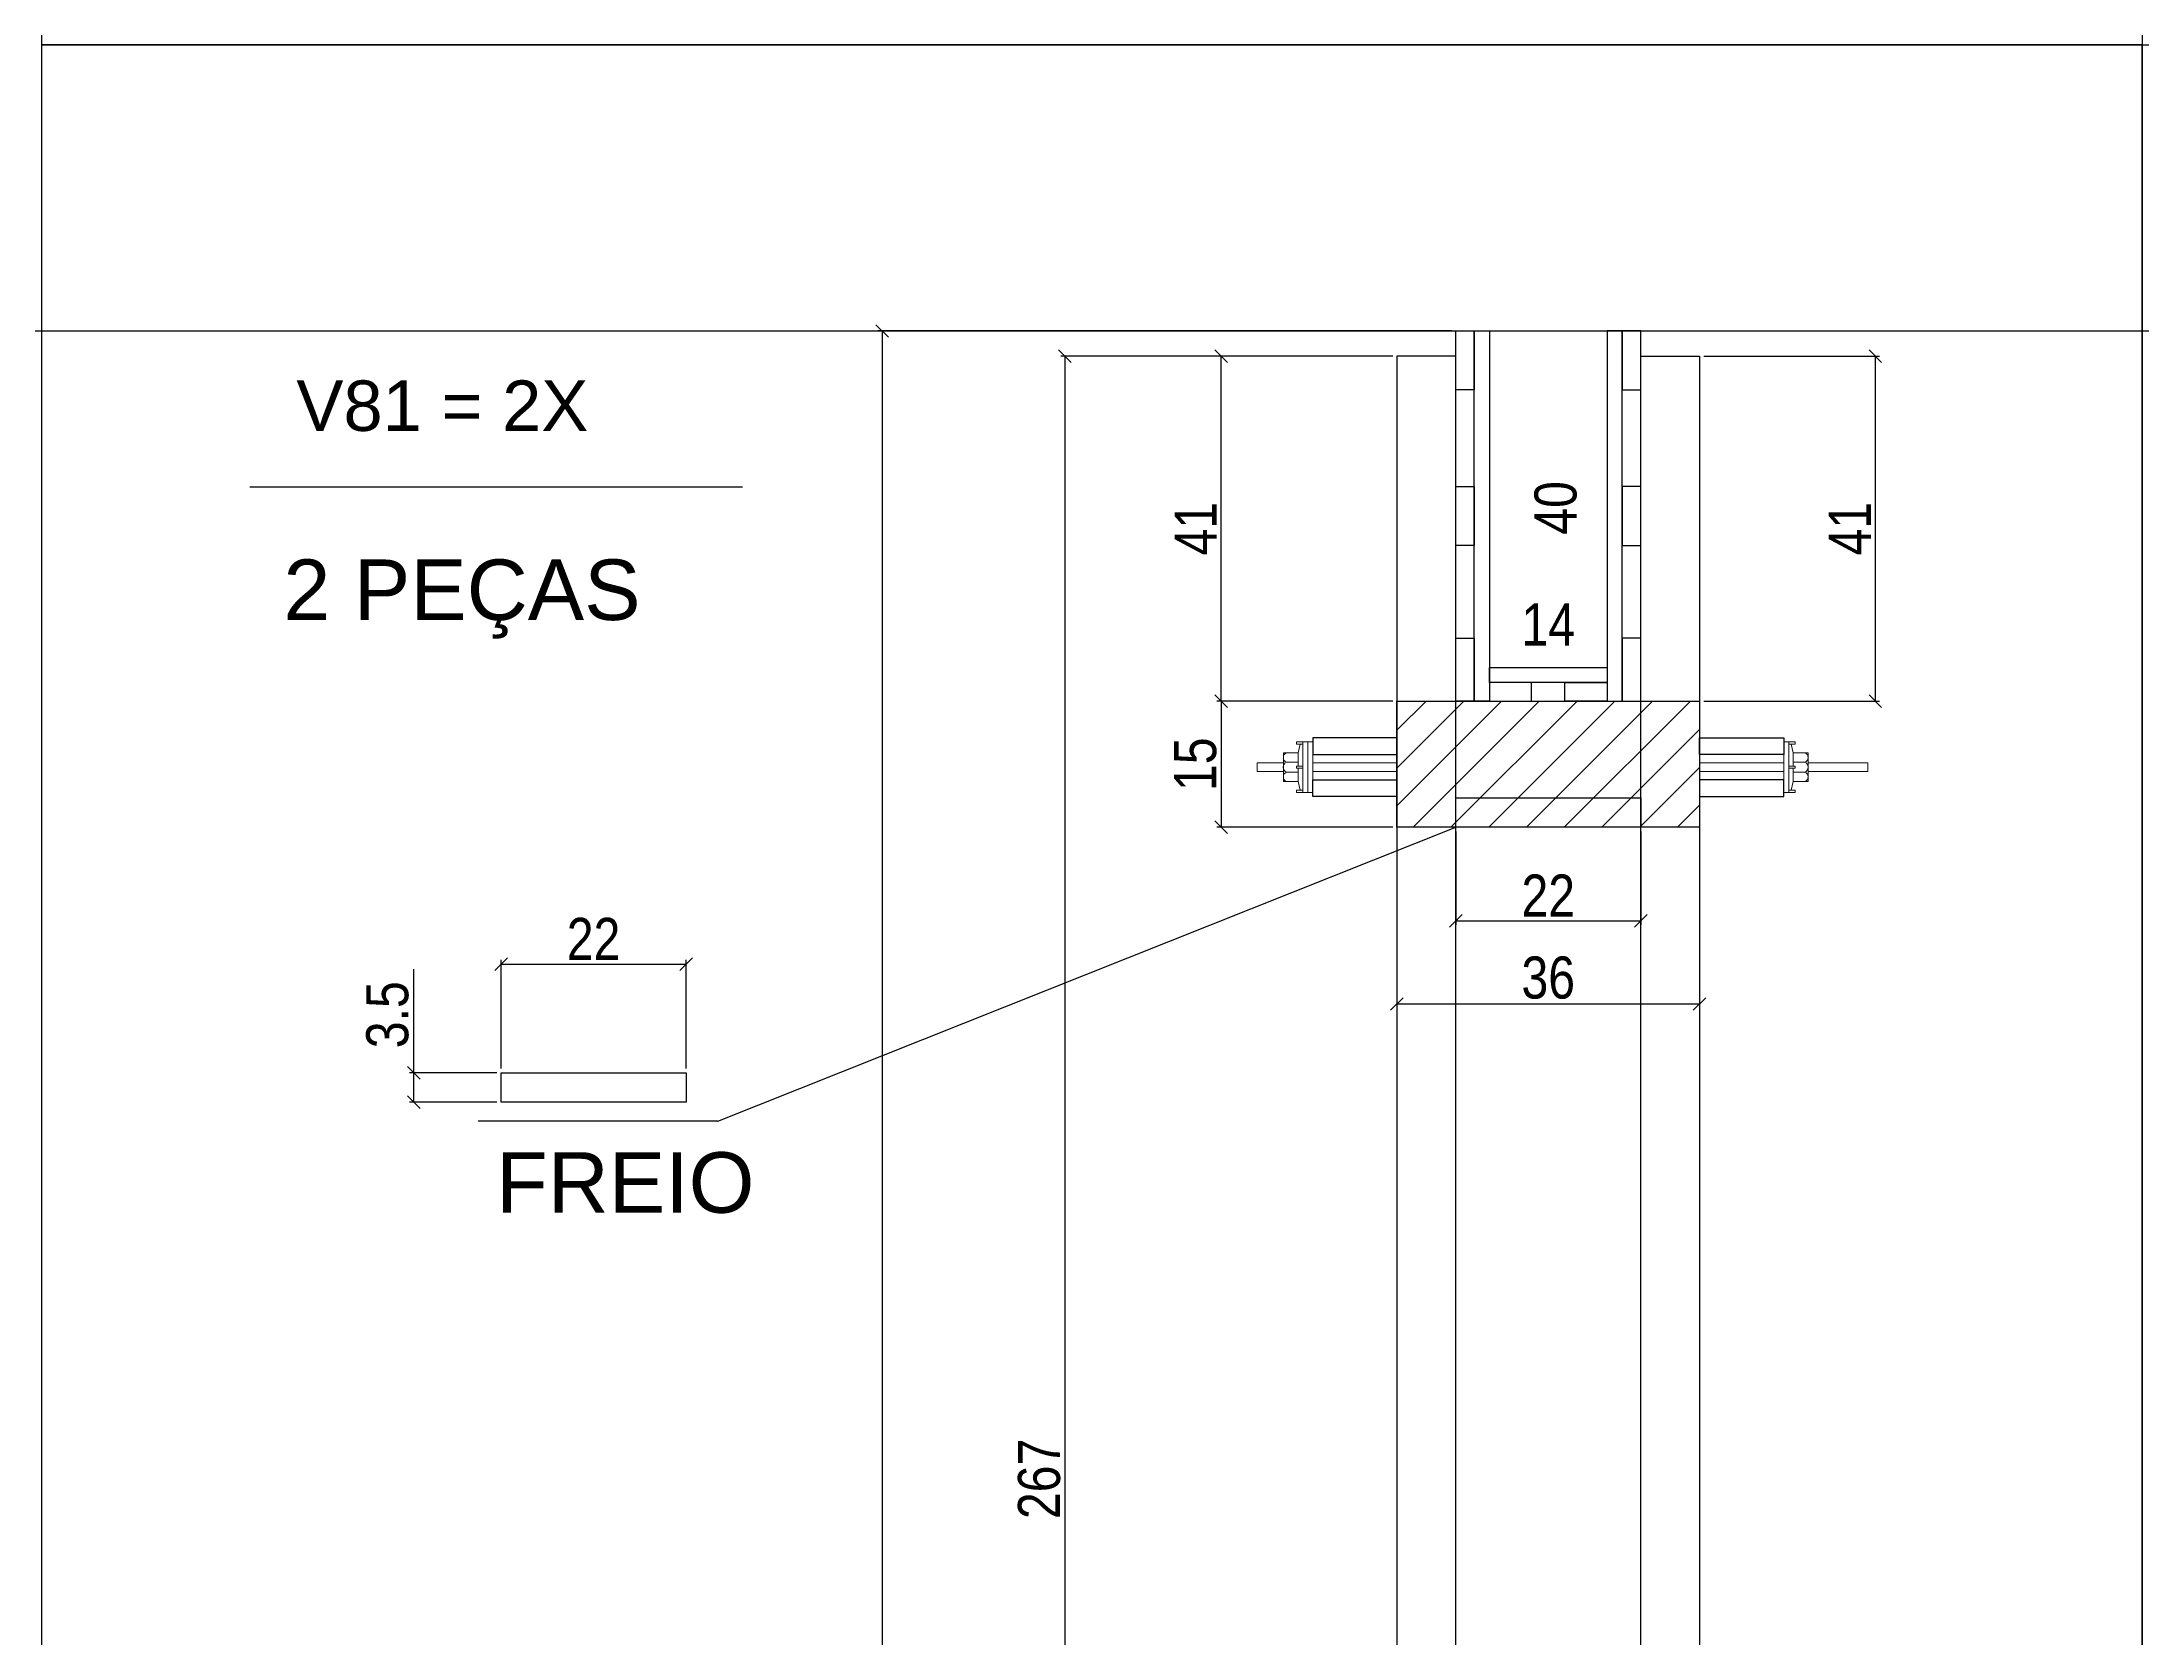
# Model space of a CAD drawing. Header units: millimetres. Extents: x 4248 to 7961, y 1155 to 5765.
# Drawn here: x 6745.1 to 7244.5, y 2313.3 to 2692.9 of the extents above; entities that cross this region are included whole.
import ezdxf

# ---------------------------------------------------------------- set-up
doc = ezdxf.new("R2010")
doc.units = ezdxf.units.MM
for name, color, linetype in [('1', 1, 'Continuous'), ('COTA', 241, 'Continuous'), ('GARFOS OK', 3, 'Continuous'), ('Hachura', 253, 'Continuous'), ('Painéis', 200, 'Continuous'), ('SARR_3.5x7', 81, 'Continuous'), ('SARR_7x7', 40, 'Continuous'), ('TIRAS REESCORAMENTO', 252, 'Continuous'), ('VIGAS', 3, 'Continuous')]:
    doc.layers.add(name, color=color, linetype=linetype)
doc.layers.add('BARRA_ANCORAGEM', color=1, linetype='Continuous', lineweight=15)
doc.styles.add('COTA TECNICA 2X', font='techl___.ttf', dxfattribs={"height": 10})
doc.styles.add('R80-50', font='arial.ttf', dxfattribs={"height": 10})
doc.dimstyles.new('SECAO', dxfattribs={"dimscale": 0.333333, "dimtxt": 5, "dimasz": 9, "dimexe": 3, "dimexo": 3, "dimgap": 3, "dimtad": 1, "dimdec": 1, "dimlfac": 0.5, "dimzin": 12, "dimdsep": 46, "dimtxsty": 'COTA TECNICA 2X', "dimblk1": 'OBLIQUE', "dimblk2": 'OBLIQUE', "dimsah": 1, "dimcen": 0.9, "dimclrd": 4, "dimclre": 4, "dimclrt": 240, "dimadec": 1, "dimazin": 3, "dimtfac": 1, "dimtdec": 1, "dimtmove": 0, "dimatfit": 3, "dimfxl": 1, "dimtolj": 1, "dimtzin": 12, "dimarcsym": 0})

# ---------------------------------------------------------------- blocks, each defined once
blk = doc.blocks.new('_Oblique')
at = {"layer": '1', "color": 0, "lineweight": -2}
blk.add_line((-0.5, -0.5), (0.5, 0.5), dxfattribs=at)
blk = doc.blocks.new('*D309')
at = {"layer": 'COTA', "color": 4, "lineweight": -2, "transparency": 16777216}
for p, q in [((7066.32, 2618.14), (6987.36, 2618.14)), ((6988.36, 2618.14), (6988.36, 2084.05)), ((7066.32, 2084.05), (6987.36, 2084.05))]:
    blk.add_line(p, q, dxfattribs=at)
at = {"layer": 'Defpoints', "color": 0, "transparency": 16777216}
for p in [(7067.32, 2618.14), (6988.36, 2084.05), (7067.32, 2084.05)]:
    blk.add_point(p, dxfattribs=at)
at = {"layer": 'COTA', "color": 4, "lineweight": -2, "transparency": 16777216, "xscale": 3, "yscale": 3, "zscale": 3}
for p, rotation in [((6988.36, 2618.14), 90), ((6988.36, 2084.05), 270)]:
    blk.add_blockref('_Oblique', p, dxfattribs=dict(at, rotation=rotation))
at = {"layer": 'COTA', "color": 240, "transparency": 16777216, "insert": (6982.26, 2351.1), "char_height": 10, "attachment_point": 5, "rotation": 90, "style": 'COTA TECNICA 2X'}
blk.add_mtext('\\A1;267', dxfattribs=at)
blk = doc.blocks.new('*D368')
at = {"layer": 'COTA', "color": 4, "lineweight": -2, "transparency": 16777216}
for p, q in [((7066.32, 2618.14), (7024.52, 2618.14)), ((7025.52, 2536.09), (7025.52, 2618.14)), ((7066.32, 2536.09), (7024.52, 2536.09))]:
    blk.add_line(p, q, dxfattribs=at)
at = {"layer": 'Defpoints', "color": 0, "transparency": 16777216}
for p in [(7025.52, 2618.14), (7067.32, 2618.14), (7067.32, 2536.09)]:
    blk.add_point(p, dxfattribs=at)
at = {"layer": 'COTA', "color": 4, "lineweight": -2, "transparency": 16777216, "xscale": 3, "yscale": 3, "zscale": 3}
for p, rotation in [((7025.52, 2618.14), 90), ((7025.52, 2536.09), 270)]:
    blk.add_blockref('_Oblique', p, dxfattribs=dict(at, rotation=rotation))
at = {"layer": 'COTA', "color": 240, "transparency": 16777216, "insert": (7019.45, 2577.12), "char_height": 10, "attachment_point": 5, "rotation": 90, "style": 'COTA TECNICA 2X'}
blk.add_mtext('\\A1;41', dxfattribs=at)
blk = doc.blocks.new('*D369')
at = {"layer": 'COTA', "color": 4, "lineweight": -2, "transparency": 16777216}
for p, q in [((7080.32, 2624.14), (6943.86, 2624.14)), ((6944.86, 2624.14), (6944.86, 1978.05)), ((7066.32, 1978.05), (6943.86, 1978.05))]:
    blk.add_line(p, q, dxfattribs=at)
at = {"layer": 'Defpoints', "color": 0, "transparency": 16777216}
for p in [(7081.32, 2624.14), (6944.86, 1978.05), (7067.32, 1978.05)]:
    blk.add_point(p, dxfattribs=at)
at = {"layer": 'COTA', "color": 4, "lineweight": -2, "transparency": 16777216, "xscale": 3, "yscale": 3, "zscale": 3}
for p, rotation in [((6944.86, 2624.14), 90), ((6944.86, 1978.05), 270)]:
    blk.add_blockref('_Oblique', p, dxfattribs=dict(at, rotation=rotation))
at = {"layer": 'COTA', "color": 240, "transparency": 16777216, "insert": (6938.64, 2301.1), "char_height": 10, "attachment_point": 5, "rotation": 90, "style": 'COTA TECNICA 2X'}
blk.add_mtext('\\A1;323', dxfattribs=at)
blk = doc.blocks.new('*D371')
at = {"layer": 'Defpoints', "color": 0, "transparency": 16777216}
for p in [(7104.36, 2624.14), (7111.21, 2624.14), (7108.36, 2544.09)]:
    blk.add_point(p, dxfattribs=at)
at = {"layer": 'COTA', "color": 240, "transparency": 16777216, "insert": (7105.11, 2582.06), "char_height": 10, "attachment_point": 5, "rotation": 90, "style": 'COTA TECNICA 2X'}
blk.add_mtext('\\A1;40', dxfattribs=at)
blk = doc.blocks.new('*D372')
at = {"layer": 'Defpoints', "color": 0, "transparency": 16777216}
for p in [(7089.32, 2548.25), (7117.32, 2548.25), (7117.32, 2548.25)]:
    blk.add_point(p, dxfattribs=at)
at = {"layer": 'COTA', "color": 240, "transparency": 16777216, "insert": (7103.32, 2554.32), "char_height": 10, "attachment_point": 5, "style": 'COTA TECNICA 2X'}
blk.add_mtext('\\A1;14', dxfattribs=at)
blk = doc.blocks.new('A$C51C4441F')
at = {"layer": 'BARRA_ANCORAGEM'}
for p, q in [((-2.25, 3.4), (-1.79, 5.5)), ((-2.25, 3.4), (-5.81, 3.39)), ((-5.81, 3.39), (-5.81, -3.39)), ((-2.25, 1.2), (-5.02, 1.2)), ((-2.25, 3.4), (-2.25, 3.4)), ((-2.25, 3.4), (-2.25, 0.25)), ((-2.25, -3.4), (-5.81, -3.39)), ((-2.25, -1.2), (-5.02, -1.2)), ((-2.25, -0.25), (-2.25, -3.4)), ((-2.25, -3.4), (-1.79, -5.5))]:
    blk.add_line(p, q, dxfattribs=at)
for points in [[(-2.7, 6), (-1.2, 6), (-1.2, 5.5), (-2.7, 5.5)], [(-1.2, -6), (0, -6), (0, 6), (-1.2, 6)], [(-2.7, 0.25), (-1.2, 0.25), (-1.2, -0.25), (-2.7, -0.25)], [(-2.7, -6), (-1.2, -6), (-1.2, -5.5), (-2.7, -5.5)]]:
    blk.add_lwpolyline(points, close=True, dxfattribs=at)
for centre, radius, start, end in [((-4.66, 2.3), 1.15, 107.7845, 252.2718), ((-4.52, 0), 1.3, 112.648, 247.4083), ((-4.66, -2.3), 1.15, 107.7845, 252.2718)]:
    blk.add_arc(centre, radius, start, end, dxfattribs=at)
blk = doc.blocks.new('*D375')
at = {"layer": 'COTA', "color": 4, "lineweight": -2, "transparency": 16777216}
for p, q in [((6833.46, 2447.71), (6833.46, 2472.31)), ((6853.24, 2447.71), (6832.46, 2447.71)), ((6833.46, 2440.71), (6833.46, 2447.71)), ((6853.24, 2440.71), (6832.46, 2440.71))]:
    blk.add_line(p, q, dxfattribs=at)
at = {"layer": 'Defpoints', "color": 0, "transparency": 16777216}
for p in [(6833.46, 2447.71), (6854.24, 2447.71), (6854.24, 2440.71)]:
    blk.add_point(p, dxfattribs=at)
at = {"layer": 'COTA', "color": 4, "lineweight": -2, "transparency": 16777216, "xscale": 3, "yscale": 3, "zscale": 3}
for p, rotation in [((6833.46, 2447.71), 90), ((6833.46, 2440.71), 270)]:
    blk.add_blockref('_Oblique', p, dxfattribs=dict(at, rotation=rotation))
at = {"layer": 'COTA', "color": 240, "transparency": 16777216, "insert": (6827.24, 2461.51), "char_height": 10, "attachment_point": 5, "rotation": 90, "style": 'COTA TECNICA 2X'}
blk.add_mtext('\\A1;3.5', dxfattribs=at)
blk = doc.blocks.new('*D485')
at = {"layer": 'COTA', "color": 4, "lineweight": -2, "transparency": 16777216}
for p, q in [((6854.24, 2448.71), (6854.24, 2474.54)), ((6854.24, 2473.54), (6898.24, 2473.54)), ((6898.24, 2448.71), (6898.24, 2474.54))]:
    blk.add_line(p, q, dxfattribs=at)
at = {"layer": 'Defpoints', "color": 0, "transparency": 16777216}
for p in [(6898.24, 2473.54), (6854.24, 2447.71), (6898.24, 2447.71)]:
    blk.add_point(p, dxfattribs=at)
at = {"layer": 'COTA', "color": 4, "lineweight": -2, "transparency": 16777216, "xscale": 3, "yscale": 3, "zscale": 3, "rotation": 180}
blk.add_blockref('_Oblique', (6854.24, 2473.54), dxfattribs=at)
at = {"layer": 'COTA', "color": 4, "lineweight": -2, "transparency": 16777216, "xscale": 3, "yscale": 3, "zscale": 3}
blk.add_blockref('_Oblique', (6898.24, 2473.54), dxfattribs=at)
at = {"layer": 'COTA', "color": 240, "transparency": 16777216, "insert": (6876.24, 2479.54), "char_height": 10, "attachment_point": 5, "style": 'COTA TECNICA 2X'}
blk.add_mtext('\\A1;22', dxfattribs=at)
blk = doc.blocks.new('*D486')
at = {"layer": 'COTA', "color": 4, "lineweight": -2, "transparency": 16777216}
for p, q in [((7066.32, 2536.09), (7024.52, 2536.09)), ((7025.52, 2536.09), (7025.52, 2506.09)), ((7066.32, 2506.09), (7024.52, 2506.09))]:
    blk.add_line(p, q, dxfattribs=at)
at = {"layer": 'Defpoints', "color": 0, "transparency": 16777216}
for p in [(7067.32, 2536.09), (7025.52, 2506.09), (7067.32, 2506.09)]:
    blk.add_point(p, dxfattribs=at)
at = {"layer": 'COTA', "color": 4, "lineweight": -2, "transparency": 16777216, "xscale": 3, "yscale": 3, "zscale": 3}
for p, rotation in [((7025.52, 2536.09), 90), ((7025.52, 2506.09), 270)]:
    blk.add_blockref('_Oblique', p, dxfattribs=dict(at, rotation=rotation))
at = {"layer": 'COTA', "color": 240, "transparency": 16777216, "insert": (7019.41, 2521.09), "char_height": 10, "attachment_point": 5, "rotation": 90, "style": 'COTA TECNICA 2X'}
blk.add_mtext('\\A1;15', dxfattribs=at)
blk = doc.blocks.new('*D487')
at = {"layer": 'COTA', "color": 4, "lineweight": -2, "transparency": 16777216}
for p, q in [((7081.32, 2505.09), (7081.32, 2482.85)), ((7125.32, 2505.09), (7125.32, 2482.85)), ((7081.32, 2483.85), (7125.32, 2483.85))]:
    blk.add_line(p, q, dxfattribs=at)
at = {"layer": 'Defpoints', "color": 0, "transparency": 16777216}
for p in [(7081.32, 2506.09), (7125.32, 2506.09), (7125.32, 2483.85)]:
    blk.add_point(p, dxfattribs=at)
at = {"layer": 'COTA', "color": 4, "lineweight": -2, "transparency": 16777216, "xscale": 3, "yscale": 3, "zscale": 3, "rotation": 180}
blk.add_blockref('_Oblique', (7081.32, 2483.85), dxfattribs=at)
at = {"layer": 'COTA', "color": 4, "lineweight": -2, "transparency": 16777216, "xscale": 3, "yscale": 3, "zscale": 3}
blk.add_blockref('_Oblique', (7125.32, 2483.85), dxfattribs=at)
at = {"layer": 'COTA', "color": 240, "transparency": 16777216, "insert": (7103.32, 2489.85), "char_height": 10, "attachment_point": 5, "style": 'COTA TECNICA 2X'}
blk.add_mtext('\\A1;22', dxfattribs=at)
blk = doc.blocks.new('*D488')
at = {"layer": 'COTA', "color": 4, "lineweight": -2, "transparency": 16777216}
for p, q in [((7067.32, 2505.09), (7067.32, 2463.06)), ((7139.32, 2505.09), (7139.32, 2463.06)), ((7067.32, 2464.06), (7139.32, 2464.06))]:
    blk.add_line(p, q, dxfattribs=at)
at = {"layer": 'Defpoints', "color": 0, "transparency": 16777216}
for p in [(7067.32, 2506.09), (7139.32, 2506.09), (7139.32, 2464.06)]:
    blk.add_point(p, dxfattribs=at)
at = {"layer": 'COTA', "color": 4, "lineweight": -2, "transparency": 16777216, "xscale": 3, "yscale": 3, "zscale": 3, "rotation": 180}
blk.add_blockref('_Oblique', (7067.32, 2464.06), dxfattribs=at)
at = {"layer": 'COTA', "color": 4, "lineweight": -2, "transparency": 16777216, "xscale": 3, "yscale": 3, "zscale": 3}
blk.add_blockref('_Oblique', (7139.32, 2464.06), dxfattribs=at)
at = {"layer": 'COTA', "color": 240, "transparency": 16777216, "insert": (7103.32, 2470.28), "char_height": 10, "attachment_point": 5, "style": 'COTA TECNICA 2X'}
blk.add_mtext('\\A1;36', dxfattribs=at)
blk = doc.blocks.new('*D376')
at = {"layer": 'COTA', "color": 4, "lineweight": -2, "transparency": 16777216}
for p, q in [((7140.32, 2618.14), (7182.12, 2618.14)), ((7181.12, 2536.09), (7181.12, 2618.14)), ((7140.32, 2536.09), (7182.12, 2536.09))]:
    blk.add_line(p, q, dxfattribs=at)
at = {"layer": 'Defpoints', "color": 0, "transparency": 16777216}
for p in [(7139.32, 2618.14), (7181.12, 2618.14), (7139.32, 2536.09)]:
    blk.add_point(p, dxfattribs=at)
at = {"layer": 'COTA', "color": 4, "lineweight": -2, "transparency": 16777216, "xscale": 3, "yscale": 3, "zscale": 3}
for p, rotation in [((7181.12, 2618.14), 90), ((7181.12, 2536.09), 270)]:
    blk.add_blockref('_Oblique', p, dxfattribs=dict(at, rotation=rotation))
at = {"layer": 'COTA', "color": 240, "transparency": 16777216, "insert": (7175.05, 2577.12), "char_height": 10, "attachment_point": 5, "rotation": 90, "style": 'COTA TECNICA 2X'}
blk.add_mtext('\\A1;41', dxfattribs=at)

msp = doc.modelspace()

# ---------------------------------------------------------------- hatches: boundary and pattern name
at = {"layer": 'COTA'}
h = msp.add_hatch(dxfattribs=at)
h.set_pattern_fill('ANSI31', color=256, scale=2, style=0)
h.set_pattern_definition([(45, (-17547.6275, -210760.974), (-4.49012806, 4.49012806), [])])
h.paths.add_polyline_path([(7139.32, 2506.09), (7139.32, 2536.09), (7067.32, 2536.09), (7067.32, 2506.09)])

# ---------------------------------------------------------------- linework, layer by layer
at = {"layer": 'BARRA_ANCORAGEM'}
for points in [[(7046.12, 2526.39), (7047.32, 2526.39), (7047.32, 2514.39), (7046.12, 2514.39)], [(7160.52, 2526.39), (7159.32, 2526.39), (7159.32, 2514.39), (7160.52, 2514.39)], [(7034.12, 2519.39), (7040.31, 2519.39), (7040.31, 2521.39), (7034.12, 2521.39)], [(7047.32, 2519.39), (7067.32, 2519.39), (7067.32, 2521.39), (7047.32, 2521.39)], [(7159.32, 2519.39), (7139.32, 2519.39), (7139.32, 2521.39), (7159.32, 2521.39)], [(7165.14, 2519.39), (7179.32, 2519.39), (7179.32, 2521.39), (7165.14, 2521.39)]]:
    msp.add_lwpolyline(points, close=True, dxfattribs=at)
at = {"layer": 'COTA', "color": 1}
msp.add_line((4247.57, 2624.14), (7744.04, 2624.14), dxfattribs=at)
at = {"layer": 'GARFOS OK', "color": 3}
for q in [(7081.32, 2506.09), (6848.82, 2436.17)]:
    msp.add_line((6905.84, 2436.17), q, dxfattribs=at)
at = {"layer": 'Hachura', "color": 7}
msp.add_line((6794.52, 2587.08), (6911.68, 2587.08), dxfattribs=at)
at = {"layer": 'Painéis'}
msp.add_lwpolyline([(7139.32, 2506.09), (7067.32, 2506.09), (7067.32, 2536.09), (7139.32, 2536.09)], close=True, dxfattribs=at)
at = {"layer": 'SARR_3.5x7', "linetype": 'Continuous'}
msp.add_lwpolyline([(6854.24, 2447.71), (6898.24, 2447.71), (6898.24, 2440.71), (6854.24, 2440.71)], close=True, dxfattribs=at)
at = {"layer": 'SARR_7x7', "linetype": 'Continuous'}
for points in [[(7067.32, 2084.05), (7081.32, 2084.05), (7081.32, 2618.14), (7067.32, 2618.14)], [(7139.32, 2084.05), (7125.32, 2084.05), (7125.32, 2618.14), (7139.32, 2618.14)], [(7081.32, 2513.09), (7125.32, 2513.09), (7125.32, 2506.09), (7081.32, 2506.09)]]:
    msp.add_lwpolyline(points, close=True, dxfattribs=at)
at = {"layer": 'TIRAS REESCORAMENTO', "linetype": 'ByBlock'}
msp.add_line((7089.32, 2624.14), (7200.29, 2624.14), dxfattribs=at)
for points in [[(7081.32, 2624.14), (7085.72, 2624.14), (7085.72, 2610.14), (7081.32, 2610.14)], [(7125.32, 2624.14), (7120.92, 2624.14), (7120.92, 2610.14), (7125.32, 2610.14)], [(7081.32, 2587.12), (7085.72, 2587.12), (7085.72, 2573.12), (7081.32, 2573.12)], [(7125.32, 2587.12), (7120.92, 2587.12), (7120.92, 2573.12), (7125.32, 2573.12)], [(7081.32, 2551.09), (7085.72, 2551.09), (7085.72, 2536.09), (7081.32, 2536.09)], [(7125.32, 2551.09), (7120.92, 2551.09), (7120.92, 2536.09), (7125.32, 2536.09)], [(7117.32, 2540.49), (7089.32, 2540.49), (7089.32, 2544.09), (7117.32, 2544.09)], [(7099.32, 2536.09), (7099.32, 2540.49), (7089.32, 2540.49), (7089.32, 2536.09)], [(7107.29, 2536.09), (7107.29, 2540.49), (7117.32, 2540.49), (7117.32, 2536.09)], [(7047.32, 2523.39), (7067.32, 2523.39), (7067.32, 2527.39), (7047.32, 2527.39)], [(7159.32, 2523.39), (7139.32, 2523.39), (7139.32, 2527.39), (7159.32, 2527.39)], [(7047.32, 2517.39), (7067.32, 2517.39), (7067.32, 2513.39), (7047.32, 2513.39)], [(7159.32, 2517.39), (7139.32, 2517.39), (7139.32, 2513.39), (7159.32, 2513.39)]]:
    msp.add_lwpolyline(points, close=True, dxfattribs=at)
for points in [[(7089.32, 2536.09), (7085.72, 2536.09), (7085.72, 2624.14), (7089.32, 2624.14), (7089.32, 2536.09)], [(7117.32, 2536.09), (7120.92, 2536.09), (7120.92, 2624.14), (7117.32, 2624.14), (7117.32, 2536.09)]]:
    msp.add_lwpolyline(points, dxfattribs=at)
at = {"layer": 'VIGAS'}
for points in [[(7244.55, 2692.22), (6745.05, 2692.22), (6745.05, 3460.65), (7244.55, 3460.65)], [(7244.55, 1923.79), (6745.05, 1923.79), (6745.05, 2692.22), (7244.55, 2692.22)], [(7744.04, 1923.79), (7244.55, 1923.79), (7244.55, 2692.22), (7744.04, 2692.22)]]:
    msp.add_lwpolyline(points, close=True, dxfattribs=at)

# ---------------------------------------------------------------- block references
at = {"layer": 'BARRA_ANCORAGEM', "xscale": -1, "rotation": 180}
msp.add_blockref('A$C51C4441F', (7046.12, 2520.39), dxfattribs=at)
at = {"layer": 'BARRA_ANCORAGEM', "xscale": -1}
msp.add_blockref('A$C51C4441F', (7159.32, 2520.39), dxfattribs=at)

# ---------------------------------------------------------------- texts
at = {"layer": 'VIGAS', "color": 7, "style": 'R80-50'}
msp.add_text('V81 = 2X', height=12, dxfattribs=at).set_placement((6805.57, 2600.37))
at = {"layer": 'VIGAS', "color": 7, "char_height": 14.4, "attachment_point": 1, "style": 'R80-50'}
for s, insert in [('2 PEÇAS', (6802.46, 2569.79)), ('FREIO', (6853.05, 2428.8))]:
    msp.add_mtext_dynamic_manual_height_columns(s, width=162.221, gutter_width=50, heights=[0], dxfattribs=dict(at, insert=insert))

# ---------------------------------------------------------------- dimensions: what is measured, and where the dimension line sits
at = {"layer": 'COTA', "color": 3}
for base, p1, p2, picture, middle in [((6944.86, 1978.05), (7081.32, 2624.14), (7067.32, 1978.05), '*D369', (6938.64, 2301.1)), ((6988.36, 2084.05), (7067.32, 2618.14), (7067.32, 2084.05), '*D309', (6982.26, 2351.1)), ((7025.52, 2618.14), (7067.32, 2536.09), (7067.32, 2618.14), '*D368', (7019.45, 2577.12)), ((7181.12, 2618.14), (7139.32, 2536.09), (7139.32, 2618.14), '*D376', (7175.05, 2577.12)), ((7025.52, 2506.09), (7067.32, 2536.09), (7067.32, 2506.09), '*D486', (7019.41, 2521.09)), ((6833.46, 2447.71), (6854.24, 2440.71), (6854.24, 2447.71), '*D375', (6827.24, 2461.51))]:
    dim = msp.add_linear_dim(base=base, p1=p1, p2=p2, angle=90, dimstyle='SECAO', dxfattribs=at)
    dim.commit()
    dim.dimension.update_dxf_attribs({"geometry": picture, "text_midpoint": middle})
dim = msp.add_linear_dim(base=(7111.21, 2624.14), p1=(7108.36, 2544.09), p2=(7104.36, 2624.14), angle=90, dimstyle='SECAO', override={"dimse1": 1, "dimse2": 1, "dimsd1": 1, "dimsd2": 1}, dxfattribs=at)
dim.commit()
dim.dimension.update_dxf_attribs({"geometry": '*D371', "text_midpoint": (7111.21, 2582.06), "dimtype": 160})
dim = msp.add_linear_dim(base=(7117.32, 2548.25), p1=(7089.32, 2548.25), p2=(7117.32, 2548.25), dimstyle='SECAO', override={"dimse1": 1, "dimse2": 1, "dimsd1": 1, "dimsd2": 1}, dxfattribs=at)
dim.commit()
dim.dimension.update_dxf_attribs({"geometry": '*D372', "text_midpoint": (7103.32, 2554.32)})
for base, p1, p2, picture, middle in [((7139.32, 2464.06), (7067.32, 2506.09), (7139.32, 2506.09), '*D488', (7103.32, 2470.28)), ((7125.32, 2483.85), (7081.32, 2506.09), (7125.32, 2506.09), '*D487', (7103.32, 2489.85)), ((6898.24, 2473.54), (6854.24, 2447.71), (6898.24, 2447.71), '*D485', (6876.24, 2479.54))]:
    dim = msp.add_linear_dim(base=base, p1=p1, p2=p2, dimstyle='SECAO', dxfattribs=at)
    dim.commit()
    dim.dimension.update_dxf_attribs({"geometry": picture, "text_midpoint": middle})

doc.saveas('drawing.dxf')
